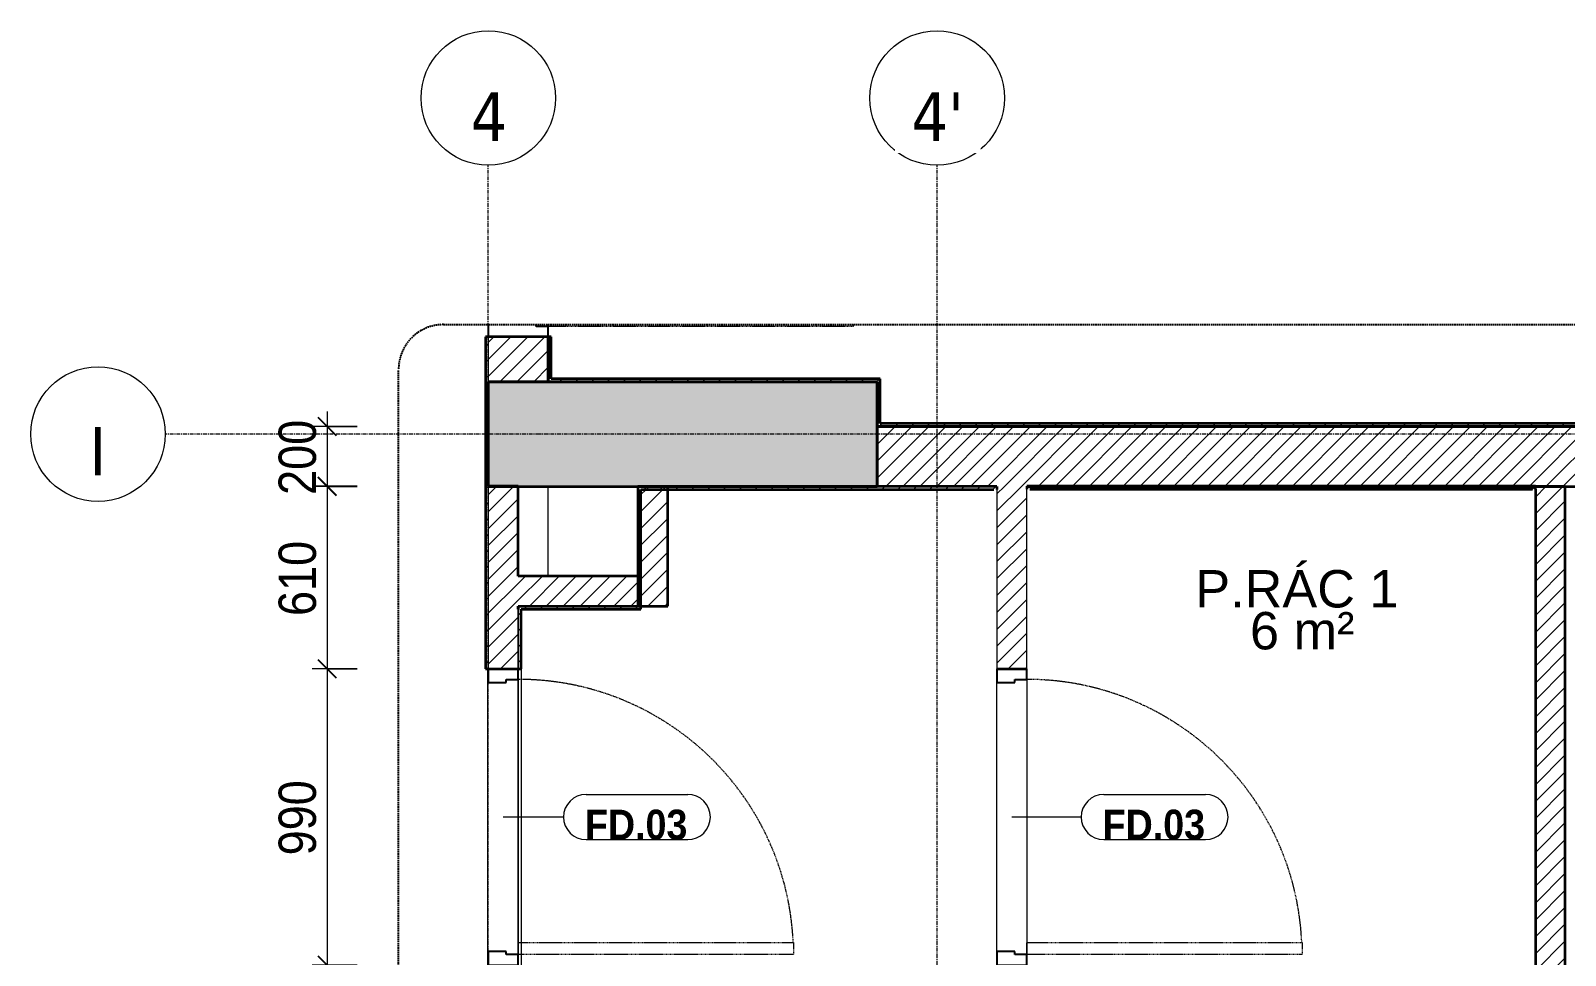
# Model space of a CAD drawing. Header units: millimetres. Extents: x 42962 to 86732, y 2002 to 54980.
# Drawn here: x 63400 to 68530, y 51794 to 54885 of the extents above; entities that cross this region are included whole.
import ezdxf

# ---------------------------------------------------------------- set-up
doc = ezdxf.new("R2010")
doc.units = ezdxf.units.MM
for name, pattern in [('Dash - Tight', [4.5, 3, -1.5]), ('Grid Line', [22.225, 12.7, -3.175, 3.175, -3.175]), ('Hidden', [7.14375, 4.7625, -2.38125])]:
    doc.linetypes.add(name, pattern=pattern)
for name, color, linetype, lineweight in [('0-2', 10, 'Continuous', 5), ('A-ANNO-DIMS', 211, 'Continuous', 9), ('A-ANNO-DIMS-50', 211, 'Continuous', 9), ('A-AREA-IDEN', 2, 'Continuous', 9), ('A-DETL-GENF-1', 92, 'Dash - Tight', 18), ('A-DETL-GENF-2', 92, 'Hidden', 25), ('A-DETL-MBND', 5, 'Continuous', 18), ('A-DOOR', 31, 'Continuous', 18), ('A-DOOR-FRAM', 31, 'Continuous', 25), ('A-DOOR-IDEN', 31, 'Continuous', 9), ('A-FLOR', 192, 'Continuous', 18), ('A-FLOR-1', 250, 'Continuous', 18), ('A-WALL', 113, 'Continuous', 18), ('A-WALL-1', 113, 'Continuous', 35), ('A-WALL-PATT-1', 111, 'Continuous', 18), ('A-WALL-PATT-2', 250, 'Continuous', 18), ('I-WALL-1', 7, 'Continuous', 35), ('I-WALL-2', 2, 'Continuous', 35), ('S-COLS-1', 9, 'Continuous', 5), ('S-COLS-2', 7, 'Continuous', 35), ('S-GRID-1', 1, 'Grid Line', 9), ('S-GRID-IDEN', 1, 'Continuous', 9)]:
    doc.layers.add(name, color=color, linetype=linetype, lineweight=lineweight)
doc.styles.add('Arial', font='arial.ttf', dxfattribs={"height": 125})
doc.styles.add('Arial_B_1', font='arialbd.ttf', dxfattribs={"width": 0.9, "height": 100})
doc.styles.add('Tahoma_B', font='tahomabd.ttf', dxfattribs={"height": 162.5})
doc.styles.add('UTM Avo', font='', dxfattribs={"width": 0.9, "height": 125})
doc.styles.get('UTM Avo').set_extended_font_data('UTM Avo')
doc.dimstyles.new('1_Dim_chi_tiet_2_5', dxfattribs={"dimscale": 304.8, "dimtxt": 124.912619, "dimasz": 0.19685, "dimexe": 0.164042, "dimexo": 0.0625, "dimgap": 0.016404, "dimtad": 1, "dimdec": 0, "dimrnd": 5, "dimzin": 0, "dimdsep": 46, "dimtxsty": 'UTM Avo', "dimblk1": 'OBLIQUE', "dimblk2": 'OBLIQUE', "dimsah": 1, "dimcen": 0.09, "dimdle": 0.164042, "dimazin": 0, "dimtfac": 1, "dimtdec": 4, "dimtix": 1, "dimtmove": 0, "dimatfit": 3, "dimfxl": 0.328084, "dimfxlon": 1, "dimtvp": 1, "dimtolj": 1, "dimtzin": 0, "dimarcsym": 2})
pattern_1 = [(45, (0, 0), (-26.516504, 26.516504), [])]
pattern_2 = [(45, (20477.225, 0), (-28.284271, 28.284271), [])]
pattern_3 = [(45, (20477.225, 0), (-26.516504, 26.516504), [])]

# ---------------------------------------------------------------- blocks, each defined once
blk = doc.blocks.new('NCV_TKTC_KET CAU_rvt-3-TKCS_THANG MÁY TM1 - MẶT BẰNG TẦNG 2-8')
at = {"layer": 'S-COLS-1'}
blk.add_hatch(color=256, dxfattribs=at).paths.add_polyline_path([(45752.6, 53361.9), (45752.6, 53711.9), (44452.6, 53711.9), (44452.6, 53361.9), (45316.1, 53361.9)])
at = {"layer": 'S-COLS-2'}
for p, q in [((44452.6, 53711.9), (44452.6, 53361.9)), ((45752.6, 53711.9), (44452.6, 53711.9)), ((45752.6, 53361.9), (45752.6, 53711.9)), ((44452.6, 53361.9), (45752.6, 53361.9))]:
    blk.add_line(p, q, dxfattribs=at)
blk = doc.blocks.new('NCV_TKTC_TANG 2_rvt-3-TKCS_THANG MÁY TM1 - MẶT BẰNG TẦNG 2-8')
at = {"layer": 'A-WALL-PATT-2'}
h = blk.add_hatch(dxfattribs=at)
h.set_pattern_fill('FP_3', color=256, style=0, pattern_type=2)
h.set_pattern_definition(pattern_1)
h.paths.add_polyline_path([(44662.6, 53711.9), (44662.6, 53861.9), (44652.6, 53861.9), (44652.6, 53711.9)])
h = blk.add_hatch(dxfattribs=at)
h.set_pattern_fill('FP_3', color=256, style=0, pattern_type=2)
h.set_pattern_definition(pattern_1)
h.paths.add_polyline_path([(45752.6, 53711.9), (45762.6, 53711.9), (45762.6, 53721.9), (44662.6, 53721.9), (44662.6, 53711.9), (45316.1, 53711.9)])
h = blk.add_hatch(dxfattribs=at)
h.set_pattern_fill('FP_3', color=256, style=0, pattern_type=2)
h.set_pattern_definition(pattern_1)
h.paths.add_polyline_path([(45762.6, 53571.9), (45762.6, 53711.9), (45752.6, 53711.9), (45752.6, 53571.9)])
h = blk.add_hatch(dxfattribs=at)
h.set_pattern_fill('FP_3', color=256, style=0, pattern_type=2)
h.set_pattern_definition(pattern_1)
h.paths.add_polyline_path([(45752.6, 53561.9), (48862.6, 53561.9), (48862.6, 53571.9), (45752.6, 53571.9)])
at = {"layer": 'A-FLOR-1'}
for p, q in [((44652.6, 53902.9), (44652.6, 53896.9)), ((44652.6, 53896.9), (44652.6, 53902.9))]:
    blk.add_line(p, q, dxfattribs=at)
at = {"layer": 'I-WALL-1'}
for p, q in [((44662.6, 53861.9), (44652.6, 53861.9)), ((44652.6, 53861.9), (44652.6, 53711.9)), ((44662.6, 53721.9), (44662.6, 53861.9)), ((44652.6, 53711.9), (44662.6, 53711.9)), ((45762.6, 53721.9), (44662.6, 53721.9)), ((44662.6, 53711.9), (45752.6, 53711.9)), ((45752.6, 53711.9), (45752.6, 53571.9)), ((45762.6, 53711.9), (45762.6, 53721.9)), ((45762.6, 53571.9), (45762.6, 53711.9)), ((45752.6, 53571.9), (45752.6, 53561.9)), ((45752.6, 53561.9), (48852.6, 53561.9)), ((48862.6, 53571.9), (45762.6, 53571.9))]:
    blk.add_line(p, q, dxfattribs=at)
blk = doc.blocks.new('FD_05 - FD_05-1000x2200mm-835434-TKCS_THANG MÁY TM1 - MẶT BẰNG TẦNG 2-8')
at = {"layer": 'A-DETL-GENF-1'}
for p, q in [((504, 1120), (510, 1120)), ((510, 1120), (510, 100)), ((510, 100), (504, 100))]:
    blk.add_line(p, q, dxfattribs=at)
at = {"layer": 'A-DOOR-FRAM'}
for p, q in [((510, 60), (504, 60)), ((545, 100), (510, 100)), ((510, 100), (510, 60)), ((545, -100), (545, 100)), ((504, -100), (545, -100))]:
    blk.add_line(p, q, dxfattribs=at)
blk = doc.blocks.new('FD_02 - FD_03 - FD_03-KY THUAT-900x2200mm-801878-TKCS_THANG MÁY TM1 - MẶT BẰNG TẦNG 2-8')
at = {"layer": 'A-DETL-GENF-1'}
for p, q in [((420, 50), (420, 970)), ((420, 970), (460, 970)), ((460, 970), (460, 50)), ((460, 50), (420, 50))]:
    blk.add_line(p, q, dxfattribs=at)
blk.add_arc((460, 50), 920, 92.4919, 180, dxfattribs=at)
at = {"layer": 'A-DOOR-FRAM'}
for p, q in [((-460, 50), (-495, 50)), ((-495, 50), (-495, -50)), ((-460, 10), (-460, 50)), ((-450, 10), (-460, 10)), ((-450, -50), (-450, 10)), ((460, 10), (450, 10)), ((450, 10), (450, -50)), ((495, 50), (460, 50)), ((460, 50), (460, 10)), ((495, -50), (495, 50)), ((-495, -50), (-450, -50)), ((450, -50), (495, -50))]:
    blk.add_line(p, q, dxfattribs=at)
blk = doc.blocks.new('BORDER VIEW - BORDER VIEW-2485185-TKCS_THANG MÁY TM1 - MẶT BẰNG TẦNG 2-8')
at = {"layer": 'A-DETL-GENF-2'}
for p, q in [((150, 9766), (5468.5, 9766)), ((0, 150), (0, 9616))]:
    blk.add_line(p, q, dxfattribs=at)
blk.add_arc((150, 9616), 150, 90, 180, dxfattribs=at)
blk = doc.blocks.new('Grid - M_Grid Head - Circle-353313-TKCS_THANG MÁY TM1 - MẶT BẰNG TẦNG 2-8')
at = {"layer": 'S-GRID-IDEN'}
blk.add_circle((0, 0), 4.5, dxfattribs=at)
blk = doc.blocks.new('DIMBLOCK68-TKCS_THANG MÁY TM1 - MẶT BẰNG TẦNG 2-8')
at = {"layer": 'A-ANNO-DIMS-50'}
for p, q in [((64391, 53412.4), (64391, 52751.9)), ((64491, 53362.4), (64341, 53362.4)), ((64391, 53362.4), (64491, 53362.4)), ((64491, 52751.9), (64341, 52751.9)), ((64391, 52751.9), (64491, 52751.9))]:
    blk.add_line(p, q, dxfattribs=at)
at = {"layer": 'A-ANNO-DIMS-50', "lineweight": 25}
for p, q in [((64391, 53362.4), (64361, 53392.4)), ((64391, 53362.4), (64421, 53332.4)), ((64391, 52751.9), (64361, 52781.9)), ((64391, 52751.9), (64421, 52721.9))]:
    blk.add_line(p, q, dxfattribs=at)
at = {"layer": 'A-ANNO-DIMS-50', "color": 0, "insert": (64228.7, 52928.8), "char_height": 125, "width": 308.118, "attachment_point": 1, "rotation": 90, "line_spacing_factor": 1.110334, "style": 'UTM Avo'}
blk.add_mtext('610', dxfattribs=at)
blk = doc.blocks.new('_Oblique')
at = {"color": 0, "linetype": 'ByBlock', "lineweight": -2}
blk.add_line((-0.5, -0.5), (0.5, 0.5), dxfattribs=at)
blk = doc.blocks.new('DIMBLOCK69-TKCS_THANG MÁY TM1 - MẶT BẰNG TẦNG 2-8')
at = {"layer": 'A-ANNO-DIMS-50'}
for p, q in [((64491, 52751.9), (64341, 52751.9)), ((64391, 52751.9), (64391, 51761.9)), ((64391, 52751.9), (64491, 52751.9)), ((64491, 51761.9), (64341, 51761.9)), ((64391, 51761.9), (64491, 51761.9))]:
    blk.add_line(p, q, dxfattribs=at)
at = {"layer": 'A-ANNO-DIMS-50', "lineweight": 25}
for p, q in [((64391, 52751.9), (64361, 52781.9)), ((64391, 52751.9), (64421, 52721.9)), ((64391, 51761.9), (64361, 51791.9)), ((64391, 51761.9), (64421, 51731.9))]:
    blk.add_line(p, q, dxfattribs=at)
at = {"layer": 'A-ANNO-DIMS-50', "color": 0, "insert": (64228.7, 52128.6), "char_height": 125, "width": 308.118, "attachment_point": 1, "rotation": 90, "line_spacing_factor": 1.110334, "style": 'UTM Avo'}
blk.add_mtext('990', dxfattribs=at)
blk = doc.blocks.new('DIMBLOCK79-TKCS_THANG MÁY TM1 - MẶT BẰNG TẦNG 2-8')
at = {"layer": 'A-ANNO-DIMS-50'}
for p, q in [((64391, 53611.9), (64391, 53311.9)), ((64491, 53561.9), (64341, 53561.9)), ((64391, 53561.9), (64491, 53561.9)), ((64491, 53361.9), (64341, 53361.9)), ((64391, 53361.9), (64491, 53361.9))]:
    blk.add_line(p, q, dxfattribs=at)
at = {"layer": 'A-ANNO-DIMS-50', "lineweight": 25}
for p, q in [((64391, 53561.9), (64361, 53591.9)), ((64391, 53561.9), (64421, 53531.9)), ((64391, 53361.9), (64361, 53391.9)), ((64391, 53361.9), (64421, 53331.9))]:
    blk.add_line(p, q, dxfattribs=at)
at = {"layer": 'A-ANNO-DIMS-50', "color": 0, "insert": (64228.7, 53333.6), "char_height": 125, "width": 308.118, "attachment_point": 1, "rotation": 90, "line_spacing_factor": 1.110334, "style": 'UTM Avo'}
blk.add_mtext('200', dxfattribs=at)
blk = doc.blocks.new('STN_Door Tag - STN_Door Tag-1788670-TKCS_THANG MÁY TM1 - MẶT BẰNG TẦNG 2-8')
at = {"layer": 'A-DOOR-IDEN'}
for p, q in [((-3.37, 1.49), (3.43, 1.49)), ((-3.37, -1.52), (3.43, -1.52))]:
    blk.add_line(p, q, dxfattribs=at)
for centre, start, end in [((-3.37, -0.01), 90, 270), ((3.43, -0.01), 270, 90)]:
    blk.add_arc(centre, 1.51, start, end, dxfattribs=at)

msp = doc.modelspace()

# ---------------------------------------------------------------- hatches: boundary and pattern name
at = {"layer": 'A-WALL-PATT-1'}
h = msp.add_hatch(dxfattribs=at)
h.set_pattern_fill('FP_3', color=256, style=0, pattern_type=2)
h.set_pattern_definition(pattern_3)
h.paths.add_polyline_path([(64919.9, 49151.9), (64929.9, 49151.9), (64929.9, 51761.9), (64919.9, 51761.9), (64919.9, 51349)])
h.paths.add_polyline_path([(64919.9, 52751.9), (64929.9, 52751.9), (64929.9, 53861.9), (64919.9, 53861.9), (64919.9, 53296.3)])
h = msp.add_hatch(dxfattribs=at)
h.set_pattern_fill('FP_1', color=256, style=0, pattern_type=2)
h.set_pattern_definition(pattern_2)
h.paths.add_polyline_path([(65129.8, 53711.9), (65129.8, 53861.9), (64929.8, 53861.9), (64929.8, 53711.9)])
h = msp.add_hatch(dxfattribs=at)
h.set_pattern_fill('FP_1', color=256, style=0, pattern_type=2)
h.set_pattern_definition(pattern_2)
h.paths.add_polyline_path([(68929.9, 53361.9), (68929.9, 53561.9), (66229.9, 53561.9), (66229.9, 53361.9), (67834.1, 53361.9)])
h = msp.add_hatch(dxfattribs=at)
h.set_pattern_fill('FP_1', color=256, style=0, pattern_type=2)
h.set_pattern_definition(pattern_2)
h.paths.add_polyline_path([(65029.8, 51661.9), (65029.8, 51761.9), (64929.8, 51761.9), (64929.8, 51661.9)])
h.paths.add_polyline_path([(64929.8, 52751.9), (65029.8, 52751.9), (65029.8, 53362.4), (64929.8, 53362.4), (64929.8, 53296.3)])
h = msp.add_hatch(dxfattribs=at)
h.set_pattern_fill('FP_1', color=256, style=0, pattern_type=2)
h.set_pattern_definition(pattern_2)
h.paths.add_polyline_path([(65529.9, 52961.9), (65529.9, 53361.9), (65429.9, 53361.9), (65429.9, 52961.9)])
h = msp.add_hatch(dxfattribs=at)
h.set_pattern_fill('FP_3', color=256, style=0, pattern_type=2)
h.set_pattern_definition(pattern_3)
h.paths.add_polyline_path([(66619.7, 53351.9), (66629.7, 53351.9), (66629.7, 53361.9), (65429.9, 53361.9), (65429.9, 53351.9), (65793.3, 53351.9)])
h = msp.add_hatch(dxfattribs=at)
h.set_pattern_fill('FP_3', color=256, style=0, pattern_type=2)
h.set_pattern_definition(pattern_3)
h.paths.add_polyline_path([(65439.9, 52951.9), (65439.9, 53351.9), (65429.9, 53351.9), (65429.9, 52951.9)])
h = msp.add_hatch(dxfattribs=at)
h.set_pattern_fill('FP_1', color=256, style=0, pattern_type=2)
h.set_pattern_definition(pattern_2)
h.paths.add_polyline_path([(66729.7, 51661.9), (66729.7, 51761.9), (66629.7, 51761.9), (66629.7, 51661.9)])
h.paths.add_polyline_path([(66629.7, 52751.9), (66729.7, 52751.9), (66729.7, 53361.9), (66629.7, 53361.9), (66629.7, 53351.9)])
h = msp.add_hatch(dxfattribs=at)
h.set_pattern_fill('FP_3', color=256, style=0, pattern_type=2)
h.set_pattern_definition(pattern_3)
h.paths.add_polyline_path([(68419.7, 53352.3), (68429.7, 53352.3), (68429.7, 53362.3), (66729.7, 53362.3), (66729.7, 53352.3), (67834.1, 53352.3)])
h = msp.add_hatch(dxfattribs=at)
h.set_pattern_fill('FP_1', color=256, style=0, pattern_type=2)
h.set_pattern_definition(pattern_2)
h.paths.add_polyline_path([(68529.7, 51661.9), (68529.7, 53361.9), (68429.7, 53361.9), (68429.7, 51661.9)])
h = msp.add_hatch(dxfattribs=at)
h.set_pattern_fill('FP_1', color=256, style=0, pattern_type=2)
h.set_pattern_definition(pattern_2)
h.paths.add_polyline_path([(65429.9, 52961.9), (65429.9, 53061.9), (65029.8, 53061.9), (65029.8, 52961.9)])
h = msp.add_hatch(dxfattribs=at)
h.set_pattern_fill('FP_3', color=256, style=0, pattern_type=2)
h.set_pattern_definition(pattern_3)
h.paths.add_polyline_path([(65429.9, 52951.9), (65429.9, 52961.9), (65029.9, 52961.9), (65029.9, 52951.9), (65039.9, 52951.9)])
h = msp.add_hatch(dxfattribs=at)
h.set_pattern_fill('FP_3', color=256, style=0, pattern_type=2)
h.set_pattern_definition(pattern_3)
h.paths.add_polyline_path([(65039.9, 51661.9), (65039.9, 51761.9), (65029.9, 51761.9), (65029.9, 51661.9)])
h.paths.add_polyline_path([(65039.9, 52751.9), (65039.9, 52951.9), (65029.9, 52951.9), (65029.9, 52751.9)])

# ---------------------------------------------------------------- linework, layer by layer
at = {"layer": 'A-DETL-MBND'}
for p, q in [((65029.9, 51761.9), (65029.9, 52751.9)), ((65039.9, 52751.9), (65039.9, 51761.9))]:
    msp.add_line(p, q, dxfattribs=at)
at = {"layer": 'A-DOOR-IDEN'}
for p, q in [((64979.8, 52256.9), (65181.1, 52256.9)), ((66679.7, 52256.9), (66911.5, 52256.9))]:
    msp.add_line(p, q, dxfattribs=at)
at = {"layer": 'A-FLOR'}
for p, q in [((65129.8, 53061.9), (65129.8, 53361.9)), ((64926.8, 52751.9), (64926.8, 51761.9)), ((65029.8, 52716.9), (65029.8, 51796.9)), ((65029.8, 51796.9), (65029.8, 52716.9))]:
    msp.add_line(p, q, dxfattribs=at)
at = {"layer": 'A-WALL'}
for p, q in [((64929.8, 53861.9), (64929.8, 53711.9)), ((64929.9, 53711.9), (64929.9, 53861.9)), ((65129.8, 53902.9), (65129.8, 53896.9)), ((64929.8, 53362.4), (64929.8, 52751.9)), ((64929.9, 52751.9), (64929.9, 53362.4)), ((66629.7, 53351.9), (66629.7, 52751.9)), ((66729.7, 52751.9), (66729.7, 53352.3)), ((65029.8, 52751.9), (65029.8, 52951.9)), ((65029.9, 52951.9), (65029.9, 52751.9)), ((66629.7, 51806.9), (66629.7, 52706.9)), ((66729.7, 52716.9), (66729.7, 51796.9))]:
    msp.add_line(p, q, dxfattribs=at)
at = {"layer": 'A-WALL-1'}
for p, q in [((65129.8, 53861.9), (64929.9, 53861.9)), ((65129.8, 53711.9), (65129.8, 53861.9)), ((64929.8, 53711.9), (65129.8, 53711.9)), ((68929.9, 53561.9), (66229.9, 53561.9)), ((66229.9, 53561.9), (66229.9, 53361.9)), ((65029.8, 53362.4), (64929.8, 53362.4)), ((65029.8, 53061.9), (65029.8, 53362.4)), ((65529.9, 53361.9), (65429.9, 53361.9)), ((65529.9, 52961.9), (65529.9, 53361.9)), ((66629.7, 53361.9), (66629.7, 53351.9)), ((66729.7, 53361.9), (68929.9, 53361.9)), ((68529.7, 53361.9), (68429.7, 53361.9)), ((68429.7, 53352.3), (68429.7, 51671.9)), ((68529.7, 51661.9), (68529.7, 53361.9)), ((65429.9, 53061.9), (65029.8, 53061.9)), ((65029.8, 52951.9), (65029.8, 52961.9)), ((65029.8, 52961.9), (65529.9, 52961.9)), ((64929.9, 52751.9), (65029.8, 52751.9)), ((66629.7, 52751.9), (66729.7, 52751.9))]:
    msp.add_line(p, q, dxfattribs=at)
at = {"layer": 'I-WALL-2'}
for p, q in [((64919.9, 53861.9), (64919.9, 52751.9)), ((64929.9, 53861.9), (64919.9, 53861.9)), ((64929.9, 53362.4), (64929.9, 53711.9)), ((65429.9, 53361.9), (65429.9, 52961.9)), ((65439.9, 53351.9), (66619.7, 53351.9)), ((65439.9, 52951.9), (65439.9, 53351.9)), ((66629.7, 53361.9), (65529.9, 53361.9)), ((68429.7, 53362.3), (66729.7, 53362.3)), ((66729.7, 53362.3), (66729.7, 53352.3)), ((66739.7, 53352.3), (68419.7, 53352.3)), ((68429.7, 53352.3), (68429.7, 53362.3)), ((65029.9, 52961.9), (65029.9, 52951.9)), ((65039.9, 52951.9), (65439.9, 52951.9)), ((65039.9, 52751.9), (65039.9, 52951.9)), ((64919.9, 52751.9), (64929.9, 52751.9)), ((65029.9, 52751.9), (65039.9, 52751.9))]:
    msp.add_line(p, q, dxfattribs=at)
at = {"layer": 'S-GRID-1'}
for p, q in [((64929.8, 53185.4), (64929.8, 54435.4)), ((66429.8, 53185.4), (66429.8, 54435.4)), ((65100.1, 53536.9), (63850.1, 53536.9)), ((69928.8, 53536.9), (65100.1, 53536.9)), ((64929.8, 44184.2), (64929.8, 53185.4)), ((66429.8, 44184.2), (66429.8, 53185.4))]:
    msp.add_line(p, q, dxfattribs=at)

# ---------------------------------------------------------------- block references
at = {"layer": '0-2'}
for name in ['NCV_TKTC_TANG 2_rvt-3-TKCS_THANG MÁY TM1 - MẶT BẰNG TẦNG 2-8', 'NCV_TKTC_KET CAU_rvt-3-TKCS_THANG MÁY TM1 - MẶT BẰNG TẦNG 2-8']:
    msp.add_blockref(name, (20477.2, 0), dxfattribs=at)
at = {"layer": 'A-DETL-GENF-1'}
msp.add_blockref('BORDER VIEW - BORDER VIEW-2485185-TKCS_THANG MÁY TM1 - MẶT BẰNG TẦNG 2-8', (64629.8, 44136.9), dxfattribs=at)
at = {"layer": 'A-DOOR'}
for name, p, rotation in [('FD_05 - FD_05-1000x2200mm-835434-TKCS_THANG MÁY TM1 - MẶT BẰNG TẦNG 2-8', (65029.8, 54406.9), 269.9999999999999), ('FD_02 - FD_03 - FD_03-KY THUAT-900x2200mm-801878-TKCS_THANG MÁY TM1 - MẶT BẰNG TẦNG 2-8', (64979.8, 52256.9), 270), ('FD_02 - FD_03 - FD_03-KY THUAT-900x2200mm-801878-TKCS_THANG MÁY TM1 - MẶT BẰNG TẦNG 2-8', (66679.7, 52256.9), 270)]:
    msp.add_blockref(name, p, dxfattribs=dict(at, rotation=rotation))
at = {"layer": 'A-DOOR-IDEN', "xscale": 49.99999999999998, "yscale": 49.99999999999998, "zscale": 49.99999999999998}
for p in [(65425, 52257.2), (67155.4, 52257.2)]:
    msp.add_blockref('STN_Door Tag - STN_Door Tag-1788670-TKCS_THANG MÁY TM1 - MẶT BẰNG TẦNG 2-8', p, dxfattribs=at)
at = {"layer": 'S-GRID-IDEN', "xscale": 49.99999999999998, "yscale": 49.99999999999998, "zscale": 49.99999999999998}
for p in [(64929.8, 54660.4), (66429.8, 54660.4)]:
    msp.add_blockref('Grid - M_Grid Head - Circle-353313-TKCS_THANG MÁY TM1 - MẶT BẰNG TẦNG 2-8', p, dxfattribs=at)
at = {"layer": 'S-GRID-IDEN', "xscale": 49.99999999999998, "yscale": 49.99999999999998, "zscale": 49.99999999999998, "rotation": 89.99999999999987}
msp.add_blockref('Grid - M_Grid Head - Circle-353313-TKCS_THANG MÁY TM1 - MẶT BẰNG TẦNG 2-8', (63625.1, 53536.9), dxfattribs=at)

# ---------------------------------------------------------------- texts
at = {"layer": 'A-AREA-IDEN', "char_height": 125, "line_spacing_factor": 0.936439, "style": 'Arial'}
for s, insert, width, attachment_point in [('\\pt2.5,5,7.5,10,12.5,15,17.5,20,22.5,25,27.5,30,32.5,35,37.5,40,42.5,45,47.5,50,52.5,55,57.5,60,62.5,65,67.5,70,72.5,75,77.5,80;P.RÁC 1', (67632.5, 52955.5), 681.5, 8), ('\\pt2.5,5,7.5,10,12.5,15,17.5,20,22.5,25,27.5,30,32.5,35,37.5,40,42.5,45,47.5,50,52.5,55,57.5,60,62.5,65,67.5,70,72.5,75,77.5,80;6 m²', (67650.4, 52878.7), 357.5, 5)]:
    msp.add_mtext(s, dxfattribs=dict(at, insert=insert, width=width, attachment_point=attachment_point))
at = {"layer": 'A-DOOR-IDEN', "char_height": 100, "width": 351.45, "attachment_point": 5, "line_spacing_factor": 0.936439, "style": 'Arial_B_1'}
for insert in [(65424, 52230.5), (67154.4, 52230.5)]:
    msp.add_mtext('\\pt2.25,4.5,6.75,9,11.25,13.5,15.75,18,20.25,22.5,24.75,27,29.25,31.5,33.75,36,38.25,40.5,42.75,45,47.25,49.5,51.75,54,56.25,58.5,60.75,63,65.25,67.5,69.75,72;FD.03', dxfattribs=dict(at, insert=insert))

# ---------------------------------------------------------------- dimensions: what is measured, and where the dimension line sits
at = {"layer": 'A-ANNO-DIMS'}
for base, p1, p2, override, picture, middle in [((64391, 53361.9), (64491, 53561.9), (64491, 53361.9), {"dimpost": '<>', "dimfxl": 200}, 'DIMBLOCK79-TKCS_THANG MÁY TM1 - MẶT BẰNG TẦNG 2-8', (64321.4, 53461.9)), ((64391.0367, 52751.936), (64491.0367, 53362.3629), (64491.0367, 52751.936), {"dimpost": '<>', "dimfxl": 610.426822}, 'DIMBLOCK68-TKCS_THANG MÁY TM1 - MẶT BẰNG TẦNG 2-8', (64321.3517, 53057.1494)), ((64391, 51761.9), (64491, 52751.9), (64491, 51761.9), {"dimpost": '<>', "dimfxl": 990}, 'DIMBLOCK69-TKCS_THANG MÁY TM1 - MẶT BẰNG TẦNG 2-8', (64321.4, 52256.9))]:
    dim = msp.add_linear_dim(base=base, p1=p1, p2=p2, angle=90, dimstyle='1_Dim_chi_tiet_2_5', override=override, dxfattribs=at)
    dim.commit()
    dim.dimension.update_dxf_attribs({"geometry": picture, "text_midpoint": middle})

# ---------------------------------------------------------------- next in the draw order: texts
at = {"layer": 'S-GRID-IDEN', "char_height": 162.5, "attachment_point": 5, "line_spacing_factor": 0.996129, "style": 'Tahoma_B', "bg_fill": 3, "box_fill_scale": 1.25, "bg_fill_color": 256, "bg_fill_true_color": 13158600, "bg_fill_transparency": 0}
for s, insert, width in [('\\pt634.99962,1269.99925,1905.0005,2540.00013,3174.99975,3809.99937,4445.00062,5080.00025,5714.99987,6349.9995,6985.00075,7620.00037,8255,8889.99962,9524.99925,10160.0005,10795.00013,11429.99975,12064.99938,12700.00063,13335.00025,13969.99988,14604.9995,15240.00075,15875.00038,16510,17144.99963,17779.99925,18415.0005,19050.00013,19684.99975,20319.99938;4', (64932.1, 54598), 145.5), ("\\pt634.99962,1269.99925,1905.0005,2540.00013,3174.99975,3809.99937,4445.00062,5080.00025,5714.99987,6349.9995,6985.00075,7620.00037,8255,8889.99962,9524.99925,10160.0005,10795.00013,11429.99975,12064.99938,12700.00063,13335.00025,13969.99988,14604.9995,15240.00075,15875.00038,16510,17144.99963,17779.99925,18415.0005,19050.00013,19684.99975,20319.99938;4'", (66432.1, 54598), 205), ('\\pt634.99962,1269.99925,1905.0005,2540.00013,3174.99975,3809.99937,4445.00062,5080.00025,5714.99987,6349.9995,6985.00075,7620.00037,8255,8889.99962,9524.99925,10160.0005,10795.00013,11429.99975,12064.99938,12700.00063,13335.00025,13969.99988,14604.9995,15240.00075,15875.00038,16510,17144.99963,17779.99925,18415.0005,19050.00013,19684.99975,20319.99938;I', (63624.9, 53479.7), 109)]:
    msp.add_mtext(s, dxfattribs=dict(at, insert=insert, width=width))

doc.saveas('drawing.dxf')
